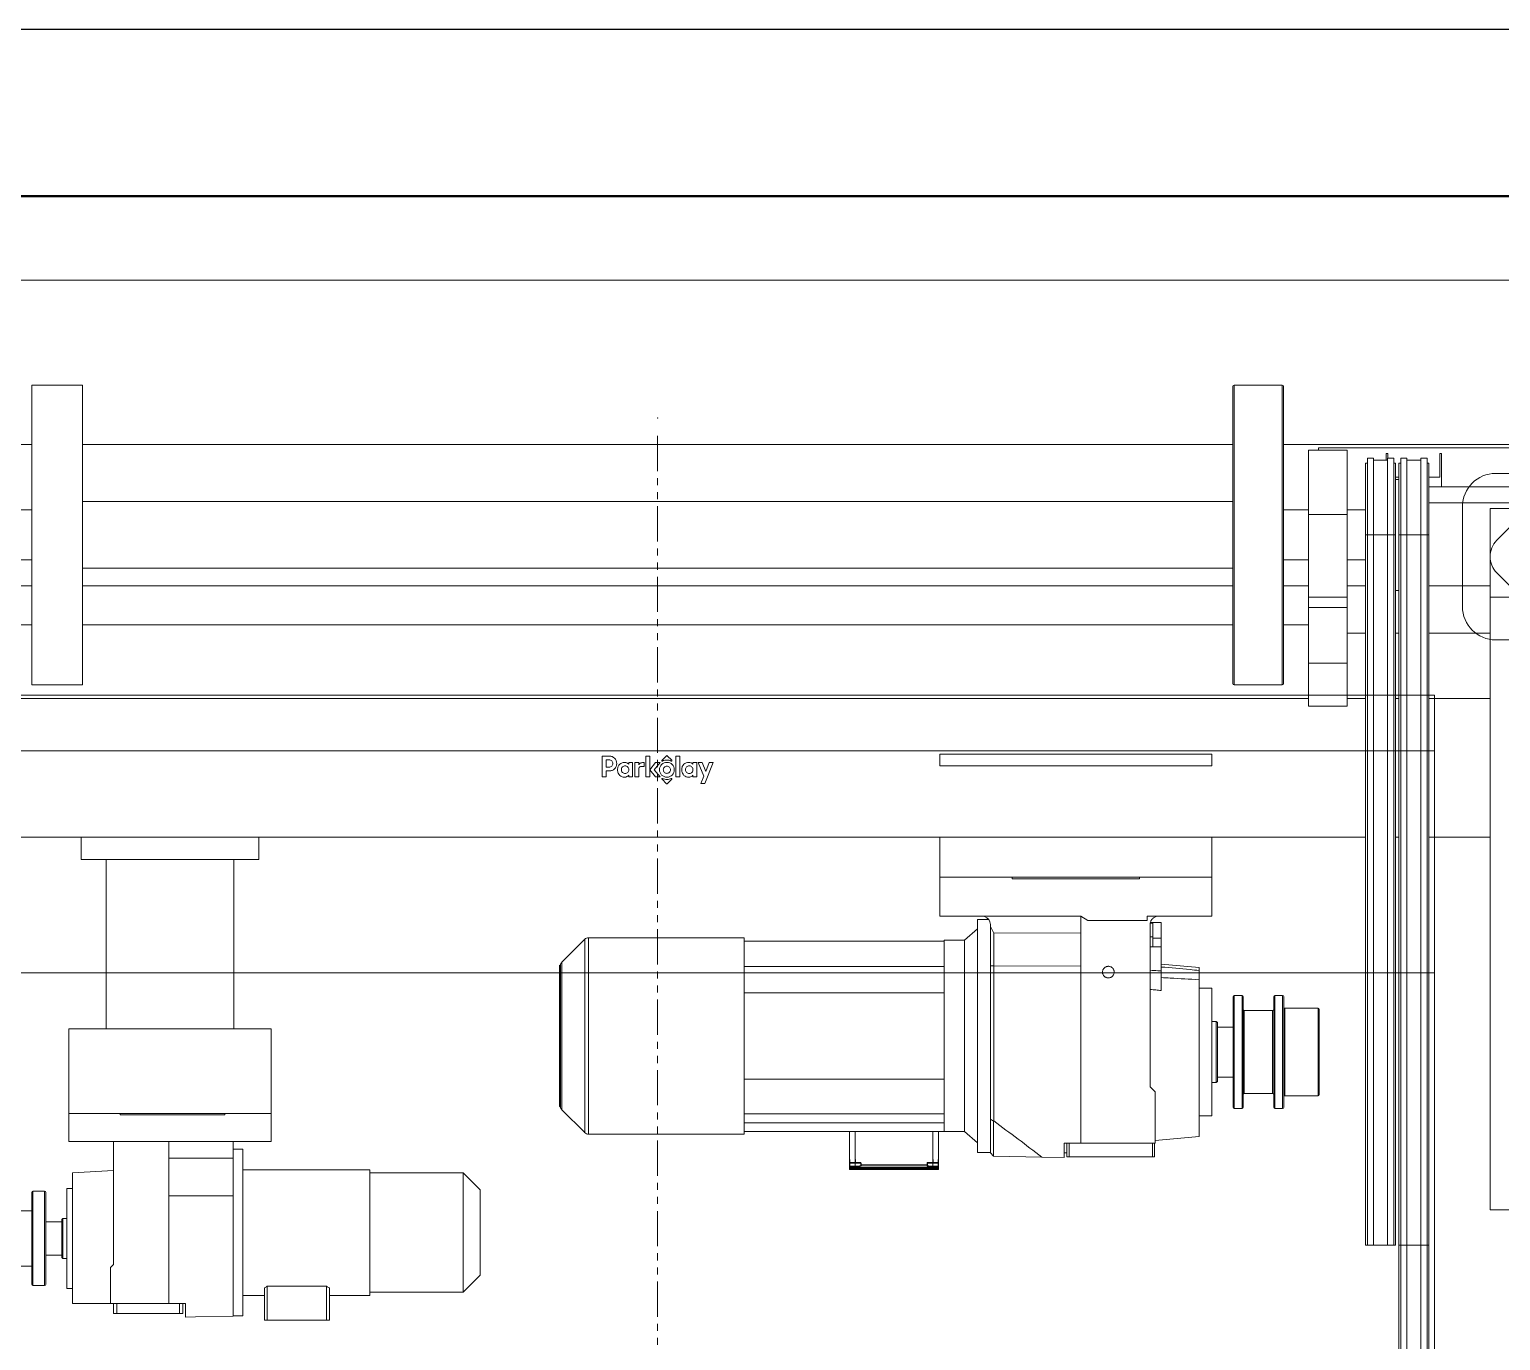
# Model space of a CAD drawing. Header units: inches. Extents: x -342 to 3622, y -887 to 1349.
# Drawn here: x 2316 to 2581, y 421.7 to 657.9 of the extents above; entities that cross this region are included whole.
import ezdxf
from ezdxf.enums import TextEntityAlignment as Align

# ---------------------------------------------------------------- set-up
doc = ezdxf.new("R2010")
doc.units = ezdxf.units.IN
doc.header["$MEASUREMENT"] = 0
doc.linetypes.add('PHANTOM', pattern=[12.7, 6.35, -1.27, 1.27, -1.27, 1.27, -1.27])
for name, color, linetype in [('PK24-EQUIPMENT', 150, 'Continuous'), ('PK24-LOGO', 7, 'Continuous'), ('PK24E', 7, 'Continuous'), ('PK24E-STRUCT-STEEL', 254, 'Continuous')]:
    doc.layers.add(name, color=color, linetype=linetype)
for name, color, linetype, true_color in [('PK24-SYS-ROOM', 8, 'Continuous', 0x808080), ('PK24E-HELPER', 253, 'PHANTOM', 0xa1a1a1), ('PK24E-SYS-LIFT', 31, 'Continuous', 0xffcc5a), ('PK24E-SYS-SHELF', 31, 'Continuous', 0xffcc5a)]:
    doc.layers.add(name, color=color, linetype=linetype, true_color=true_color)
doc.styles.add('Impact', font='impact.ttf', dxfattribs={"height": 5})

# ---------------------------------------------------------------- blocks, each defined once
blk = doc.blocks.new('ROOM-ARROWLIGHT--FRONT-COMP-PK24')
at = {"layer": 'PK24-EQUIPMENT', "lineweight": 5}
for p, q in [((49, 250), (11, 250)), ((5, 244), (5, 226)), ((55, 226), (55, 244)), ((11, 220), (49, 220))]:
    blk.add_line(p, q, dxfattribs=at)
at = {"layer": 'PK24-EQUIPMENT', "color": 3, "lineweight": 5}
for p, q in [((18.11, 244.83), (11.21, 237.94)), ((16.49, 238.54), (23.32, 245.37)), ((23.99, 244.83), (17.09, 237.94)), ((22.37, 238.54), (29.2, 245.37)), ((29.87, 244.83), (22.97, 237.94)), ((28.25, 238.54), (35.08, 245.37)), ((36.01, 244.83), (29.12, 237.94)), ((48.79, 237.94), (41.89, 244.83)), ((11.21, 232.06), (18.11, 225.17)), ((23.32, 224.63), (16.49, 231.46)), ((17.09, 232.06), (23.99, 225.17)), ((29.2, 224.63), (22.37, 231.46)), ((22.97, 232.06), (29.87, 225.17)), ((35.08, 224.63), (28.25, 231.46)), ((29.12, 232.06), (36.01, 225.17)), ((41.89, 225.17), (48.79, 232.06))]:
    blk.add_line(p, q, dxfattribs=at)
at = {"layer": 'PK24-EQUIPMENT', "lineweight": 5}
for centre, start, end in [((11, 244), 90, 180), ((49, 244), 0, 90), ((11, 226), 180, 270), ((49, 226), 270, 0)]:
    blk.add_arc(centre, 6, start, end, dxfattribs=at)
at = {"layer": 'PK24-EQUIPMENT', "color": 3, "lineweight": 5}
for points in [[(21.05, 246.05), (19.98, 246.05), (18.91, 245.64), (18.11, 244.83)], [(23.32, 245.37), (22.64, 245.82), (21.84, 246.05), (21.05, 246.05)], [(26.93, 246.05), (25.86, 246.05), (24.79, 245.64), (23.99, 244.83)], [(29.2, 245.37), (28.52, 245.82), (27.72, 246.05), (26.93, 246.05)], [(32.81, 246.05), (31.74, 246.05), (30.67, 245.64), (29.87, 244.83)], [(35.08, 245.37), (34.4, 245.82), (33.6, 246.05), (32.81, 246.05)], [(38.95, 246.05), (37.89, 246.05), (36.82, 245.64), (36.01, 244.83)], [(41.89, 244.83), (41.08, 245.64), (40.02, 246.05), (38.95, 246.05)], [(11.21, 237.94), (10.4, 237.13), (10, 236.07), (10, 235)], [(15.03, 235), (15.03, 236.33), (15.55, 237.6), (16.49, 238.54)], [(17.09, 237.94), (16.28, 237.13), (15.88, 236.07), (15.88, 235)], [(20.91, 235), (20.91, 236.33), (21.43, 237.6), (22.37, 238.54)], [(22.97, 237.94), (22.16, 237.13), (21.76, 236.07), (21.76, 235)], [(26.79, 235), (26.79, 236.33), (27.31, 237.6), (28.25, 238.54)], [(29.12, 237.94), (28.31, 237.13), (27.9, 236.07), (27.9, 235)], [(50, 235), (50, 236.07), (49.6, 237.13), (48.79, 237.94)], [(10, 235), (10, 233.93), (10.4, 232.87), (11.21, 232.06)], [(16.49, 231.46), (15.55, 232.4), (15.03, 233.67), (15.03, 235)], [(15.88, 235), (15.88, 233.93), (16.28, 232.87), (17.09, 232.06)], [(22.37, 231.46), (21.43, 232.4), (20.91, 233.67), (20.91, 235)], [(21.76, 235), (21.76, 233.93), (22.16, 232.87), (22.97, 232.06)], [(28.25, 231.46), (27.31, 232.4), (26.79, 233.67), (26.79, 235)], [(27.9, 235), (27.9, 233.93), (28.31, 232.87), (29.12, 232.06)], [(48.79, 232.06), (49.6, 232.87), (50, 233.93), (50, 235)], [(18.11, 225.17), (18.91, 224.36), (19.98, 223.95), (21.05, 223.95)], [(21.05, 223.95), (21.84, 223.95), (22.64, 224.18), (23.32, 224.63)], [(23.99, 225.17), (24.79, 224.36), (25.86, 223.95), (26.93, 223.95)], [(26.93, 223.95), (27.72, 223.95), (28.52, 224.18), (29.2, 224.63)], [(29.87, 225.17), (30.67, 224.36), (31.74, 223.95), (32.81, 223.95)], [(32.81, 223.95), (33.6, 223.95), (34.4, 224.18), (35.08, 224.63)], [(36.01, 225.17), (36.82, 224.36), (37.89, 223.95), (38.95, 223.95)], [(38.95, 223.95), (40.02, 223.95), (41.08, 224.36), (41.89, 225.17)]]:
    blk.add_open_spline(points, degree=3, dxfattribs=at)
at = {"layer": 'PK24E-HELPER'}
blk.add_point((0, 0), dxfattribs=at)
blk = doc.blocks.new('*U35')
at = {"layer": 'PK24-SYS-ROOM', "color": 2, "lineweight": 5}
for p, q in [((-140, 200), (140, 200)), ((-140, 160), (140, 160))]:
    blk.add_line(p, q, dxfattribs=at)
at = {"layer": 'PK24-SYS-ROOM', "lineweight": 5}
for points in [[(-294.09, 0), (294.09, 0), (294.09, 299.82), (-294.09, 299.82)], [(-140, 0), (140, 0), (140, 210), (-140, 210)]]:
    blk.add_lwpolyline(points, close=True, dxfattribs=at)
at = {"layer": 'PK24E-HELPER', "lineweight": 5}
for p in [(0, 300), (0, 260)]:
    blk.add_point(p, dxfattribs=at)
at = {"layer": 'PK24-SYS-ROOM', "lineweight": 5}
blk.add_blockref('ROOM-ARROWLIGHT--FRONT-COMP-PK24', (140, 0), dxfattribs=at)
at = {"layer": 'PK24-SYS-ROOM', "color": 3, "lineweight": 5, "style": 'Impact'}
blk.add_attdef('ROOMNO', text='', height=10, dxfattribs=at).set_placement((178.82, 230), align=Align.CENTER)
blk = doc.blocks.new('LOGO----DECOR-PK24')
at = {"layer": 'PK24-LOGO', "lineweight": 5}
for p, q in [((-10, 2.13), (-8.71, 2.13)), ((-10, -1.62), (-10, 2.13)), ((-9.29, 1.47), (-9.29, 0.11)), ((-8.76, 1.47), (-9.29, 1.47)), ((-9.29, 0.11), (-8.76, 0.11)), ((-8.61, 1.46), (-8.76, 1.47)), ((-8.76, 0.11), (-8.61, 0.13)), ((-8.71, 2.13), (-8.43, 2.11)), ((-8.48, 1.42), (-8.61, 1.46)), ((-8.61, 0.13), (-8.48, 0.17)), ((-8.36, 1.35), (-8.48, 1.42)), ((-8.48, 0.17), (-8.36, 0.23)), ((-8.43, 2.11), (-8.3, 2.07)), ((-8.26, 1.27), (-8.36, 1.35)), ((-8.36, 0.23), (-8.26, 0.31)), ((-8.3, 2.07), (-8.17, 2.03)), ((-8.19, 1.17), (-8.26, 1.27)), ((-8.26, 0.31), (-8.19, 0.41)), ((-8.13, 1.05), (-8.19, 1.17)), ((-8.19, 0.41), (-8.13, 0.53)), ((-8.17, 2.03), (-7.94, 1.9)), ((-8.09, 0.93), (-8.13, 1.05)), ((-8.13, 0.53), (-8.09, 0.66)), ((-8.08, 0.79), (-8.09, 0.93)), ((-8.09, 0.66), (-8.08, 0.79)), ((-7.94, 1.9), (-7.74, 1.74)), ((-7.74, 1.74), (-7.58, 1.55)), ((-7.58, 0.04), (-7.74, -0.16)), ((-7.58, 1.55), (-7.46, 1.32)), ((-7.46, 0.27), (-7.58, 0.04)), ((-7.46, 1.32), (-7.38, 1.06)), ((-7.38, 0.52), (-7.46, 0.27)), ((-7.38, 1.06), (-7.36, 0.79)), ((-7.36, 0.79), (-7.38, 0.52)), ((-7.19, -0.02), (-7.16, 0.13)), ((-7.16, 0.13), (-7.11, 0.26)), ((-7.11, 0.26), (-6.98, 0.49)), ((-6.98, 0.49), (-6.82, 0.68)), ((-6.82, 0.68), (-6.62, 0.82)), ((-6.62, 0.82), (-6.41, 0.92)), ((-6.42, 0.06), (-6.48, -0.05)), ((-6.33, 0.17), (-6.42, 0.06)), ((-6.41, 0.92), (-6.19, 0.98)), ((-6.23, 0.25), (-6.33, 0.17)), ((-6.11, 0.31), (-6.23, 0.25)), ((-6.19, 0.98), (-5.97, 1)), ((-5.98, 0.35), (-6.11, 0.31)), ((-5.84, 0.36), (-5.98, 0.35)), ((-5.97, 1), (-5.74, 0.98)), ((-5.71, 0.35), (-5.84, 0.36)), ((-5.74, 0.98), (-5.53, 0.92)), ((-5.58, 0.31), (-5.71, 0.35)), ((-5.47, 0.24), (-5.58, 0.31)), ((-5.53, 0.92), (-5.35, 0.82)), ((-5.37, 0.16), (-5.47, 0.24)), ((-5.29, 0.06), (-5.37, 0.16)), ((-5.35, 0.82), (-5.21, 0.7)), ((-5.23, -0.06), (-5.29, 0.06)), ((-5.21, 0.7), (-5.21, 0.95)), ((-5.21, 0.95), (-4.5, 0.95)), ((-4.5, 0.95), (-4.5, -1.62)), ((-3.41, 0.95), (-4.11, 0.95)), ((-4.11, 0.95), (-4.11, -1.62)), ((-3.41, 0.53), (-3.41, 0.95)), ((-3.36, 0.62), (-3.41, 0.53)), ((-3.37, -0.03), (-3.32, 0.06)), ((-3.29, 0.71), (-3.36, 0.62)), ((-3.32, 0.06), (-3.26, 0.13)), ((-3.22, 0.78), (-3.29, 0.71)), ((-3.26, 0.13), (-3.19, 0.19)), ((-3.14, 0.84), (-3.22, 0.78)), ((-3.19, 0.19), (-3.11, 0.23)), ((-3.05, 0.89), (-3.14, 0.84)), ((-3.11, 0.23), (-3.02, 0.26)), ((-2.94, 0.92), (-3.05, 0.89)), ((-3.02, 0.26), (-2.92, 0.27)), ((-2.83, 0.94), (-2.94, 0.92)), ((-2.92, 0.27), (-2.42, 0.27)), ((-2.7, 0.95), (-2.83, 0.94)), ((-2.42, 0.95), (-2.7, 0.95)), ((-2.42, 0.27), (-2.42, 0.95)), ((-1.42, 2.13), (-2.13, 2.13)), ((-2.13, 2.13), (-2.13, -1.62)), ((-1.42, -1.62), (-1.42, 2.13)), ((-0.37, 0.95), (-1.42, -0.33)), ((-0.61, -0.33), (0.44, 0.95)), ((0.44, 0.95), (-0.37, 0.95)), ((0.44, 0.19), (0.36, -0.06)), ((0.56, 0.41), (0.44, 0.19)), ((0.72, 0.61), (0.56, 0.41)), ((0.92, 0.77), (0.72, 0.61)), ((0.77, 1.32), (0.79, 1.37)), ((0.78, 1.26), (0.77, 1.32)), ((0.81, 1.24), (0.78, 1.26)), ((0.79, 1.37), (1.61, 2.19)), ((0.85, 1.23), (0.81, 1.24)), ((0.89, 1.24), (0.85, 1.23)), ((1.07, 1.32), (0.89, 1.24)), ((1.15, 0.9), (0.92, 0.77)), ((1.27, 1.37), (1.07, 1.32)), ((1.07, -0.08), (1.13, 0.03)), ((1.13, 0.03), (1.21, 0.12)), ((1.4, 0.98), (1.15, 0.9)), ((1.21, 0.12), (1.3, 0.2)), ((1.46, 1.41), (1.27, 1.37)), ((1.3, 0.2), (1.41, 0.26)), ((1.67, 1), (1.4, 0.98)), ((1.41, 0.26), (1.54, 0.3)), ((1.67, 1.42), (1.46, 1.41)), ((1.54, 0.3), (1.67, 0.31)), ((1.61, 2.19), (1.67, 2.21)), ((1.67, 2.21), (1.73, 2.19)), ((1.87, 1.41), (1.67, 1.42)), ((1.94, 0.98), (1.67, 1)), ((1.67, 0.31), (1.8, 0.3)), ((1.73, 2.19), (2.54, 1.37)), ((1.8, 0.3), (1.92, 0.26)), ((2.07, 1.37), (1.87, 1.41)), ((1.92, 0.26), (2.03, 0.2)), ((2.19, 0.9), (1.94, 0.98)), ((2.03, 0.2), (2.13, 0.12)), ((2.26, 1.32), (2.07, 1.37)), ((2.13, 0.12), (2.2, 0.03)), ((2.41, 0.77), (2.19, 0.9)), ((2.2, 0.03), (2.26, -0.08)), ((2.45, 1.24), (2.26, 1.32)), ((2.61, 0.61), (2.41, 0.77)), ((2.48, 1.23), (2.45, 1.24)), ((2.52, 1.24), (2.48, 1.23)), ((2.55, 1.26), (2.52, 1.24)), ((2.54, 1.37), (2.57, 1.32)), ((2.57, 1.32), (2.55, 1.26)), ((2.78, 0.41), (2.61, 0.61)), ((2.9, 0.19), (2.78, 0.41)), ((2.98, -0.06), (2.9, 0.19)), ((3.31, 2.13), (4.01, 2.13)), ((3.31, -1.62), (3.31, 2.13)), ((4.01, 2.13), (4.01, -1.62)), ((4.37, -0.02), (4.4, 0.13)), ((4.4, 0.13), (4.45, 0.26)), ((4.45, 0.26), (4.58, 0.49)), ((4.58, 0.49), (4.74, 0.68)), ((4.74, 0.68), (4.93, 0.82)), ((4.93, 0.82), (5.15, 0.92)), ((5.14, 0.06), (5.08, -0.05)), ((5.23, 0.17), (5.14, 0.06)), ((5.15, 0.92), (5.37, 0.98)), ((5.33, 0.25), (5.23, 0.17)), ((5.45, 0.31), (5.33, 0.25)), ((5.37, 0.98), (5.59, 1)), ((5.58, 0.35), (5.45, 0.31)), ((5.72, 0.36), (5.58, 0.35)), ((5.59, 1), (5.82, 0.98)), ((5.85, 0.35), (5.72, 0.36)), ((5.82, 0.98), (6.03, 0.92)), ((5.98, 0.31), (5.85, 0.35)), ((6.09, 0.24), (5.98, 0.31)), ((6.03, 0.92), (6.21, 0.82)), ((6.19, 0.16), (6.09, 0.24)), ((6.27, 0.06), (6.19, 0.16)), ((6.21, 0.82), (6.35, 0.7)), ((6.32, -0.06), (6.27, 0.06)), ((6.35, 0.7), (6.35, 0.95)), ((6.35, 0.95), (7.06, 0.95)), ((7.06, 0.95), (7.06, -1.62)), ((8.33, -1.51), (7.31, 0.95)), ((7.31, 0.95), (8.05, 0.95)), ((8.05, 0.95), (8.68, -0.63)), ((10, 0.95), (8.51, -2.81)), ((8.68, -0.63), (9.27, 0.95)), ((9.27, 0.95), (10, 0.95)), ((-9.29, -1.62), (-10, -1.62)), ((-8.71, -0.55), (-9.29, -0.55)), ((-9.29, -0.55), (-9.29, -1.62)), ((-8.43, -0.52), (-8.71, -0.55)), ((-8.3, -0.49), (-8.43, -0.52)), ((-8.17, -0.44), (-8.3, -0.49)), ((-7.94, -0.32), (-8.17, -0.44)), ((-7.74, -0.16), (-7.94, -0.32)), ((-7.22, -0.33), (-7.21, -0.17)), ((-7.21, -0.5), (-7.22, -0.33)), ((-7.21, -0.17), (-7.19, -0.02)), ((-7.19, -0.65), (-7.21, -0.5)), ((-7.16, -0.79), (-7.19, -0.65)), ((-7.1, -0.92), (-7.16, -0.79)), ((-6.97, -1.15), (-7.1, -0.92)), ((-6.81, -1.34), (-6.97, -1.15)), ((-6.62, -1.48), (-6.81, -1.34)), ((-6.41, -1.59), (-6.62, -1.48)), ((-6.52, -0.18), (-6.53, -0.33)), ((-6.53, -0.33), (-6.52, -0.47)), ((-6.48, -0.05), (-6.52, -0.18)), ((-6.52, -0.47), (-6.48, -0.6)), ((-6.48, -0.6), (-6.42, -0.72)), ((-6.42, -0.72), (-6.33, -0.82)), ((-6.19, -1.65), (-6.41, -1.59)), ((-6.33, -0.82), (-6.23, -0.9)), ((-6.23, -0.9), (-6.11, -0.97)), ((-5.98, -1.67), (-6.19, -1.65)), ((-6.11, -0.97), (-5.98, -1.01)), ((-5.98, -1.01), (-5.84, -1.02)), ((-5.74, -1.65), (-5.98, -1.67)), ((-5.84, -1.02), (-5.71, -1.01)), ((-5.53, -1.57), (-5.74, -1.65)), ((-5.71, -1.01), (-5.58, -0.97)), ((-5.58, -0.97), (-5.47, -0.9)), ((-5.35, -1.47), (-5.53, -1.57)), ((-5.47, -0.9), (-5.37, -0.82)), ((-5.37, -0.82), (-5.29, -0.72)), ((-5.21, -1.33), (-5.35, -1.47)), ((-5.29, -0.72), (-5.23, -0.6)), ((-5.2, -0.19), (-5.23, -0.06)), ((-5.23, -0.6), (-5.2, -0.47)), ((-5.21, -1.62), (-5.21, -1.33)), ((-5.21, -1.33), (-5.21, -1.33)), ((-4.5, -1.62), (-5.21, -1.62)), ((-5.19, -0.33), (-5.2, -0.19)), ((-5.2, -0.47), (-5.19, -0.33)), ((-4.11, -1.62), (-3.41, -1.62)), ((-3.41, -0.21), (-3.4, -0.12)), ((-3.41, -1.62), (-3.41, -0.21)), ((-3.4, -0.12), (-3.37, -0.03)), ((-2.13, -1.62), (-1.42, -1.62)), ((-1.42, -0.33), (-0.37, -1.62)), ((0.44, -1.62), (-0.61, -0.33)), ((-0.37, -1.62), (0.44, -1.62)), ((0.36, -0.06), (0.33, -0.33)), ((0.33, -0.33), (0.36, -0.6)), ((0.36, -0.6), (0.44, -0.85)), ((0.44, -0.85), (0.56, -1.08)), ((0.56, -1.08), (0.72, -1.28)), ((0.72, -1.28), (0.92, -1.44)), ((0.77, -1.98), (0.78, -1.93)), ((0.79, -2.04), (0.77, -1.98)), ((0.78, -1.93), (0.81, -1.9)), ((1.61, -2.85), (0.79, -2.04)), ((0.81, -1.9), (0.85, -1.89)), ((0.85, -1.89), (0.89, -1.9)), ((0.89, -1.9), (1.07, -1.98)), ((0.92, -1.44), (1.15, -1.56)), ((1.02, -0.33), (1.03, -0.2)), ((1.03, -0.46), (1.02, -0.33)), ((1.03, -0.2), (1.07, -0.08)), ((1.07, -0.59), (1.03, -0.46)), ((1.13, -0.7), (1.07, -0.59)), ((1.07, -1.98), (1.27, -2.04)), ((1.21, -0.79), (1.13, -0.7)), ((1.15, -1.56), (1.4, -1.64)), ((1.3, -0.87), (1.21, -0.79)), ((1.27, -2.04), (1.46, -2.07)), ((1.41, -0.93), (1.3, -0.87)), ((1.4, -1.64), (1.67, -1.67)), ((1.54, -0.97), (1.41, -0.93)), ((1.46, -2.07), (1.67, -2.09)), ((1.67, -0.98), (1.54, -0.97)), ((1.8, -0.97), (1.67, -0.98)), ((1.67, -1.67), (1.94, -1.64)), ((1.67, -2.09), (1.87, -2.07)), ((2.54, -2.04), (1.73, -2.85)), ((1.92, -0.93), (1.8, -0.97)), ((1.87, -2.07), (2.07, -2.04)), ((2.03, -0.87), (1.92, -0.93)), ((1.94, -1.64), (2.19, -1.56)), ((2.13, -0.79), (2.03, -0.87)), ((2.07, -2.04), (2.26, -1.98)), ((2.2, -0.7), (2.13, -0.79)), ((2.19, -1.56), (2.41, -1.44)), ((2.26, -0.59), (2.2, -0.7)), ((2.26, -0.08), (2.3, -0.2)), ((2.3, -0.46), (2.26, -0.59)), ((2.26, -1.98), (2.45, -1.9)), ((2.3, -0.2), (2.31, -0.33)), ((2.31, -0.33), (2.3, -0.46)), ((2.41, -1.44), (2.61, -1.28)), ((2.45, -1.9), (2.48, -1.89)), ((2.48, -1.89), (2.52, -1.9)), ((2.52, -1.9), (2.55, -1.93)), ((2.57, -1.98), (2.54, -2.04)), ((2.55, -1.93), (2.57, -1.98)), ((2.61, -1.28), (2.78, -1.08)), ((2.78, -1.08), (2.9, -0.85)), ((2.9, -0.85), (2.98, -0.6)), ((3, -0.33), (2.98, -0.06)), ((2.98, -0.6), (3, -0.33)), ((4.01, -1.62), (3.31, -1.62)), ((4.34, -0.17), (4.37, -0.02)), ((4.34, -0.33), (4.34, -0.17)), ((4.34, -0.5), (4.34, -0.33)), ((4.37, -0.65), (4.34, -0.5)), ((4.4, -0.79), (4.37, -0.65)), ((4.46, -0.92), (4.4, -0.79)), ((4.59, -1.15), (4.46, -0.92)), ((4.75, -1.34), (4.59, -1.15)), ((4.94, -1.48), (4.75, -1.34)), ((5.15, -1.59), (4.94, -1.48)), ((5.04, -0.18), (5.03, -0.33)), ((5.03, -0.33), (5.04, -0.47)), ((5.08, -0.05), (5.04, -0.18)), ((5.04, -0.47), (5.08, -0.6)), ((5.08, -0.6), (5.14, -0.72)), ((5.14, -0.72), (5.23, -0.82)), ((5.37, -1.65), (5.15, -1.59)), ((5.23, -0.82), (5.33, -0.9)), ((5.33, -0.9), (5.45, -0.97)), ((5.58, -1.67), (5.37, -1.65)), ((5.45, -0.97), (5.58, -1.01)), ((5.58, -1.01), (5.72, -1.02)), ((5.81, -1.65), (5.58, -1.67)), ((5.72, -1.02), (5.85, -1.01)), ((6.03, -1.57), (5.81, -1.65)), ((5.85, -1.01), (5.98, -0.97)), ((5.98, -0.97), (6.09, -0.9)), ((6.21, -1.47), (6.03, -1.57)), ((6.09, -0.9), (6.19, -0.82)), ((6.19, -0.82), (6.27, -0.72)), ((6.35, -1.33), (6.21, -1.47)), ((6.27, -0.72), (6.32, -0.6)), ((6.36, -0.19), (6.32, -0.06)), ((6.32, -0.6), (6.36, -0.47)), ((6.35, -1.62), (6.35, -1.33)), ((6.35, -1.33), (6.35, -1.33)), ((7.06, -1.62), (6.35, -1.62)), ((6.37, -0.33), (6.36, -0.19)), ((6.36, -0.47), (6.37, -0.33)), ((7.8, -2.81), (8.33, -1.51)), ((1.67, -2.88), (1.61, -2.85)), ((1.73, -2.85), (1.67, -2.88)), ((8.51, -2.81), (7.8, -2.81))]:
    blk.add_line(p, q, dxfattribs=at)
blk = doc.blocks.new('ELIFT-DU--BACK-COMP-PKE24')
at = {"layer": 'PK24E-SYS-LIFT', "linetype": 'Continuous', "lineweight": 5}
for p, q in [((-103.65, 182.15), (-112.75, 182.15)), ((-112.75, 182.15), (-112.75, 128.15)), ((-103.65, 182.15), (-103.65, 128.15)), ((103.65, 128.35), (103.65, 181.95)), ((112.55, 182.15), (103.85, 182.15)), ((103.85, 182.15), (103.85, 128.15)), ((112.55, 128.15), (112.55, 182.15)), ((112.75, 181.95), (112.75, 128.35)), ((-112.75, 171.45), (-153.5, 171.45)), ((103.65, 171.45), (-103.65, 171.45)), ((153.5, 171.45), (112.75, 171.45)), ((124.25, 170.4), (117.25, 170.4)), ((117.25, 158.79), (117.25, 170.4)), ((153.5, 170.85), (119.1, 170.85)), ((119.1, 170.85), (119.1, 170.4)), ((124.25, 158.79), (124.25, 170.4)), ((131.25, 169.8), (131.25, 168.6)), ((131.55, 169.8), (131.25, 169.8)), ((131.55, 168.98), (131.55, 169.8)), ((140.95, 165.55), (140.95, 169.8)), ((141.25, 169.8), (140.95, 169.8)), ((141.25, 169.8), (141.25, 163.8)), ((127.88, 168.06), (127.55, 168.06)), ((127.55, 168.06), (127.55, 155.15)), ((128.98, 168.98), (127.88, 168.98)), ((127.88, 168.98), (127.88, 155.15)), ((128.98, 168.98), (128.98, 155.15)), ((131.52, 168.6), (128.98, 168.6)), ((132.62, 168.98), (131.52, 168.98)), ((131.52, 168.98), (131.52, 155.15)), ((132.62, 168.98), (132.62, 155.15)), ((132.95, 168.06), (132.62, 168.06)), ((132.95, 168.06), (132.95, 155.15)), ((133.88, 168.06), (133.55, 168.06)), ((133.55, 168.06), (133.55, 155.15)), ((134.98, 168.98), (133.88, 168.98)), ((133.88, 168.98), (133.88, 155.15)), ((134.98, 168.98), (134.98, 155.15)), ((137.52, 168.6), (134.98, 168.6)), ((137.52, 168.98), (137.52, 155.15)), ((138.62, 168.98), (137.52, 168.98)), ((138.62, 168.98), (138.62, 155.15)), ((138.95, 168.06), (138.62, 168.06)), ((138.95, 168.06), (138.95, 155.15)), ((133.55, 165.55), (132.95, 165.55)), ((133.55, 165.15), (132.95, 165.15)), ((140.95, 165.55), (138.95, 165.55)), ((141.25, 163.8), (138.95, 163.8)), ((141.25, 163.8), (160, 163.8)), ((-112.75, 159.65), (-117.25, 159.65)), ((103.65, 161.15), (-103.65, 161.15)), ((117.25, 159.65), (112.75, 159.65)), ((127.55, 159.65), (124.25, 159.65)), ((138.95, 160.9), (153.5, 160.9)), ((182.5, 159.9), (150, 159.9)), ((150, 159.9), (150, 143.9)), ((117.25, 158.79), (124.25, 158.79)), ((117.25, 143.9), (117.25, 158.79)), ((124.25, 143.9), (124.25, 158.79)), ((127.55, 155.15), (127.88, 155.15)), ((127.55, 155.15), (127.55, 27.17)), ((127.88, 155.15), (127.88, 27.17)), ((127.88, 155.15), (128.98, 155.15)), ((128.98, 155.15), (128.98, 27.17)), ((128.98, 155.15), (131.52, 155.15)), ((131.52, 155.15), (131.52, 27.17)), ((131.52, 155.15), (132.62, 155.15)), ((132.62, 155.15), (132.62, 27.17)), ((132.62, 155.15), (132.95, 155.15)), ((132.95, 155.15), (132.95, 27.17)), ((133.55, 155.15), (133.55, 27.17)), ((133.55, 155.15), (133.88, 155.15)), ((133.88, 155.15), (134.98, 155.15)), ((133.88, 155.15), (133.88, 27.17)), ((134.98, 155.15), (134.98, 27.17)), ((134.98, 155.15), (137.52, 155.15)), ((137.52, 155.15), (138.62, 155.15)), ((137.52, 155.15), (137.52, 27.17)), ((138.62, 155.15), (138.62, 27.17)), ((138.62, 155.15), (138.95, 155.15)), ((138.95, 155.15), (138.95, 27.17)), ((-117.25, 150.65), (-112.75, 150.65)), ((-103.65, 149.15), (103.65, 149.15)), ((112.75, 150.65), (117.25, 150.65)), ((124.25, 150.65), (127.55, 150.65)), ((-112.75, 145.95), (-117.25, 145.95)), ((103.65, 145.95), (-103.65, 145.95)), ((117.25, 145.95), (112.75, 145.95)), ((127.55, 145.95), (124.25, 145.95)), ((150, 145.95), (138.95, 145.95)), ((117.25, 143.9), (124.25, 143.9)), ((117.25, 143.9), (117.25, 142.05)), ((124.25, 143.9), (124.25, 142.05)), ((132.95, 145.15), (133.55, 145.15)), ((150, 143.9), (182.5, 143.9)), ((150, 33.5), (150, 143.9)), ((117.25, 142.05), (124.25, 142.05)), ((117.25, 142.05), (117.25, 132.05)), ((124.25, 142.05), (124.25, 132.05)), ((-112.75, 138.95), (-117.25, 138.95)), ((103.65, 138.95), (-103.65, 138.95)), ((117.25, 138.95), (112.75, 138.95)), ((124.25, 137.45), (127.55, 137.45)), ((132.95, 137.45), (133.55, 137.45)), ((138.95, 137.45), (150, 137.45)), ((117.25, 132.05), (117.25, 124.3)), ((117.25, 132.05), (124.25, 132.05)), ((124.25, 132.05), (124.25, 124.3)), ((-112.75, 128.15), (-103.65, 128.15)), ((103.85, 128.15), (112.55, 128.15)), ((-117.25, 125.65), (117.25, 125.65)), ((124.25, 125.65), (127.55, 125.65)), ((132.95, 125.65), (133.55, 125.65)), ((138.95, 125.65), (150, 125.65)), ((117.25, 124.3), (124.25, 124.3)), ((50.85, 115.6), (50.85, 113.5)), ((50.85, 115.6), (99.85, 115.6)), ((99.85, 115.6), (99.85, 113.5)), ((50.85, 113.5), (99.85, 113.5)), ((-127.55, 100.65), (-103.85, 100.65)), ((-103.85, 96.65), (-103.85, 100.65)), ((-71.85, 100.65), (-103.85, 100.65)), ((-71.85, 96.65), (-71.85, 100.65)), ((-71.85, 100.65), (50.85, 100.65)), ((99.85, 100.65), (50.85, 100.65)), ((50.85, 93.45), (50.85, 100.65)), ((99.85, 93.45), (99.85, 100.65)), ((99.85, 100.65), (127.55, 100.65)), ((132.95, 100.65), (133.55, 100.65)), ((138.95, 100.65), (150, 100.65)), ((-71.85, 96.65), (-103.85, 96.65)), ((-99.35, 66.15), (-99.35, 96.65)), ((-76.35, 66.15), (-76.35, 96.65)), ((50.85, 93.45), (50.85, 86.45)), ((50.85, 93.45), (63.85, 93.45)), ((99.85, 93.45), (50.85, 93.45)), ((63.85, 93.45), (63.85, 93.15)), ((63.85, 93.15), (86.85, 93.15)), ((86.85, 93.15), (86.85, 93.45)), ((86.85, 93.45), (99.85, 93.45)), ((99.85, 93.45), (99.85, 86.45)), ((50.85, 86.45), (75.35, 86.45)), ((59.65, 85.85), (57.65, 85.85)), ((57.65, 85.85), (57.65, 43.85)), ((58.91, 86.38), (75.35, 86.45)), ((59.95, 84.6), (59.95, 84.95)), ((76.25, 86.45), (75.35, 86.41)), ((75.35, 86.41), (75.35, 86.45)), ((76.25, 83.45), (76.25, 86.45)), ((77.49, 85.65), (76.25, 86.45)), ((77.49, 85.65), (88.2, 85.65)), ((88.2, 86.45), (99.85, 86.45)), ((88.2, 85.65), (88.2, 86.45)), ((89.25, 85.15), (88.75, 85.15)), ((88.75, 84.95), (88.75, 55.65)), ((90.75, 85.27), (88.79, 85.27)), ((89.25, 85.15), (89.25, 82.71)), ((90.75, 85.27), (90.75, 82.48)), ((-13.14, 82.26), (-17.24, 78.16)), ((-13.14, 47.44), (-13.14, 82.26)), ((15.6, 82.55), (-12.44, 82.55)), ((-12.44, 47.15), (-12.44, 82.55)), ((15.6, 82.55), (15.6, 81.9)), ((57.65, 84.14), (55.3, 82.1)), ((59.95, 84.6), (60.55, 83.39)), ((59.95, 77.47), (59.95, 84.6)), ((60.55, 83.39), (76.25, 83.45)), ((60.55, 83.39), (60.55, 77.46)), ((76.25, 77.45), (76.25, 83.45)), ((89.25, 82.71), (88.75, 82.71)), ((89.25, 82.71), (89.25, 80.92)), ((89.25, 82.48), (90.75, 82.48)), ((90.75, 82.48), (90.75, 80.92)), ((15.6, 79.05), (15.6, 81.9)), ((51.6, 81.9), (15.6, 81.9)), ((55.3, 82.1), (51.6, 82.1)), ((51.6, 82.1), (51.6, 81.9)), ((51.6, 78.49), (51.6, 81.9)), ((55.3, 82.1), (55.3, 47.6)), ((90.75, 80.92), (88.75, 80.92)), ((90.75, 80.92), (90.75, 76.57)), ((-17.7, 77.35), (-17.7, 52.35)), ((-17.51, 52.04), (-17.51, 77.66)), ((-17.24, 51.54), (-17.24, 78.16)), ((15.6, 79.05), (15.6, 77.37)), ((15.6, 73.12), (15.6, 77.37)), ((51.6, 77.37), (15.6, 77.37)), ((51.6, 78.49), (51.6, 77.37)), ((51.6, 72.63), (51.6, 77.37)), ((59.95, 49.83), (59.95, 77.47)), ((59.95, 77.47), (60.55, 77.46)), ((60.55, 77.46), (76.25, 77.45)), ((60.55, 77.46), (60.55, 49.53)), ((76.25, 45.55), (76.25, 77.45)), ((97.55, 77.18), (90.75, 77.78)), ((97.55, 77.18), (97.55, 76.64)), ((97.55, 74.98), (97.55, 76.64)), ((97.55, 74.98), (97.55, 46.72)), ((15.6, 73.12), (15.6, 72.63)), ((15.6, 69.6), (15.6, 72.63)), ((51.6, 72.63), (15.6, 72.63)), ((51.6, 72.63), (51.6, 67.47)), ((99.85, 73.45), (97.55, 73.45)), ((99.85, 73.45), (99.85, 61.95)), ((103.7, 52.58), (103.7, 71.95)), ((105.3, 72.15), (103.9, 72.15)), ((103.9, 72.15), (103.9, 52.39)), ((105.3, 52.39), (105.3, 72.15)), ((105.5, 52.58), (105.5, 71.95)), ((111, 52.58), (111, 71.95)), ((112.6, 72.15), (111.2, 72.15)), ((111.2, 72.15), (111.2, 52.39)), ((112.6, 52.39), (112.6, 72.15)), ((112.8, 52.58), (112.8, 71.95)), ((15.6, 69.6), (15.6, 60.1)), ((110.8, 69.45), (105.7, 69.45)), ((105.7, 69.45), (105.7, 54.92)), ((110.8, 54.92), (110.8, 69.45)), ((119, 69.85), (113, 69.85)), ((113, 69.85), (113, 54.54)), ((119, 54.54), (119, 69.85)), ((119.2, 69.65), (119.2, 54.73)), ((51.6, 67.47), (51.6, 62.23)), ((100.65, 67.45), (99.85, 67.45)), ((100.85, 67.25), (100.65, 67.45)), ((100.65, 56.45), (100.65, 67.45)), ((100.85, 67.25), (100.85, 56.65)), ((103.7, 66.45), (100.85, 66.45)), ((-106.1, 50.85), (-106.1, 66.15)), ((-69.6, 66.15), (-106.1, 66.15)), ((-69.6, 50.85), (-69.6, 66.15)), ((51.6, 62.23), (51.6, 57.07)), ((99.85, 61.95), (99.85, 50.45)), ((15.6, 57.07), (15.6, 60.1)), ((15.6, 57.07), (15.6, 56.58)), ((51.6, 57.07), (15.6, 57.07)), ((15.6, 50.8), (15.6, 56.58)), ((51.6, 50.8), (51.6, 57.07)), ((99.85, 56.45), (100.65, 56.45)), ((100.65, 56.45), (100.85, 56.65)), ((100.85, 57.45), (103.7, 57.45)), ((89.65, 54.75), (88.75, 55.65)), ((89.65, 54.75), (89.65, 45.55)), ((105.7, 54.92), (105.7, 54.45)), ((105.7, 54.45), (110.8, 54.45)), ((110.8, 54.45), (110.8, 54.92)), ((113, 54.54), (113, 54.05)), ((113, 54.05), (119, 54.05)), ((119, 54.05), (119, 54.54)), ((119.2, 54.73), (119.2, 54.25)), ((-106.1, 50.85), (-106.1, 45.85)), ((-96.85, 50.85), (-106.1, 50.85)), ((-69.6, 50.85), (-106.1, 50.85)), ((-96.85, 50.65), (-96.85, 50.85)), ((-96.85, 50.65), (-77.95, 50.65)), ((-77.95, 50.85), (-77.95, 50.65)), ((-69.6, 50.85), (-77.95, 50.85)), ((-69.6, 45.85), (-69.6, 50.85)), ((-17.24, 51.54), (-13.14, 47.44)), ((51.6, 50.8), (15.6, 50.8)), ((15.6, 49.2), (15.6, 50.8)), ((51.6, 49.2), (51.6, 50.8)), ((97.55, 50.45), (99.85, 50.45)), ((103.7, 51.95), (103.7, 52.58)), ((103.9, 52.39), (103.9, 51.75)), ((103.9, 51.75), (105.3, 51.75)), ((105.3, 51.75), (105.3, 52.39)), ((105.5, 52.58), (105.5, 51.95)), ((111, 51.95), (111, 52.58)), ((111.2, 52.39), (111.2, 51.75)), ((111.2, 51.75), (112.6, 51.75)), ((112.6, 51.75), (112.6, 52.39)), ((112.8, 52.58), (112.8, 51.95)), ((15.6, 49.2), (15.6, 49.19)), ((51.6, 49.2), (15.6, 49.2)), ((15.6, 49.19), (15.6, 47.6)), ((51.6, 47.6), (51.6, 49.2)), ((59.95, 49.83), (60.54, 49.52)), ((59.95, 43.8), (59.95, 49.83)), ((60.55, 49.53), (60.54, 49.52)), ((60.54, 49.52), (60.54, 43.19)), ((-106.1, 45.85), (-88.05, 45.85)), ((-98.05, 23.65), (-98.05, 45.85)), ((-88.05, 45.85), (-88.05, 42.85)), ((-88.05, 45.85), (-69.6, 45.85)), ((-76.45, 45.85), (-76.45, 42.81)), ((-12.44, 47.15), (15.6, 47.15)), ((15.6, 47.6), (15.6, 47.15)), ((15.6, 47.6), (51.6, 47.6)), ((34.6, 47.6), (34.6, 42.6)), ((35.6, 47.6), (35.6, 42.6)), ((49.6, 47.6), (49.6, 42.6)), ((50.6, 47.6), (50.6, 42.6)), ((51.6, 47.6), (55.3, 47.6)), ((55.3, 47.6), (57.65, 45.56)), ((73.25, 45.55), (76.25, 45.55)), ((73.25, 42.95), (73.25, 45.55)), ((73.75, 43.05), (73.75, 45.55)), ((74.16, 45.55), (74.16, 43.05)), ((76.25, 45.55), (89.65, 45.55)), ((89.16, 43.05), (89.16, 45.55)), ((89.55, 45.55), (89.55, 43.05)), ((89.65, 46.03), (97.55, 46.72)), ((-88.05, 42.85), (-88.05, 36.05)), ((-88.05, 42.85), (-76.45, 42.81)), ((-74.75, 44.42), (-76.45, 44.42)), ((-76.45, 36.06), (-76.45, 42.81)), ((-74.75, 29.42), (-74.75, 44.42)), ((34.6, 42.6), (34.63, 42.6)), ((34.6, 42.05), (34.6, 42.6)), ((34.63, 42.6), (34.63, 42.05)), ((35.57, 42.05), (35.57, 42.6)), ((35.57, 42.6), (35.6, 42.6)), ((35.6, 42.6), (35.64, 42.6)), ((35.64, 42.6), (35.64, 42.05)), ((49.56, 42.05), (49.56, 42.6)), ((49.56, 42.6), (49.6, 42.6)), ((49.6, 42.6), (49.63, 42.6)), ((49.63, 42.6), (49.63, 42.05)), ((50.57, 42.6), (50.6, 42.6)), ((50.57, 42.05), (50.57, 42.6)), ((50.6, 42.6), (50.6, 42.05)), ((57.65, 43.85), (59.95, 43.85)), ((60.54, 43.19), (59.95, 43.8)), ((60.54, 43.19), (60.55, 43.17)), ((60.55, 43.17), (69.2, 43.02)), ((69.2, 43.02), (73.25, 42.95)), ((73.75, 43.8), (73.25, 43.8)), ((74.16, 43.05), (73.75, 43.05)), ((89.16, 43.05), (74.16, 43.05)), ((89.55, 43.05), (89.16, 43.05)), ((-98.05, 40.6), (-105.45, 40.21)), ((-105.45, 40.21), (-105.45, 16.65)), ((-51.85, 40.74), (-74.75, 40.74)), ((-51.85, 40.74), (-51.85, 29.42)), ((-35.01, 40.17), (-51.85, 40.17)), ((-31.95, 37.11), (-35.01, 40.17)), ((-35.01, 18.67), (-35.01, 40.17)), ((34.63, 42.05), (34.6, 42.05)), ((34.6, 42.05), (34.6, 41.95)), ((34.65, 41.95), (34.6, 41.95)), ((34.6, 41.38), (34.6, 41.95)), ((34.65, 41.38), (34.6, 41.38)), ((34.6, 41.26), (34.6, 41.38)), ((34.6, 41.26), (34.6, 41.16)), ((34.65, 41.16), (34.6, 41.16)), ((34.6, 41.09), (34.6, 41.16)), ((34.65, 41.09), (34.6, 41.09)), ((34.6, 40.99), (34.6, 41.09)), ((34.6, 40.98), (34.6, 40.99)), ((34.6, 40.88), (34.6, 40.98)), ((34.6, 40.82), (34.6, 40.88)), ((34.63, 42.05), (35.57, 42.05)), ((34.65, 42), (34.66, 42)), ((34.65, 41.95), (34.65, 42)), ((35.6, 41.95), (34.65, 41.95)), ((34.65, 41.95), (34.65, 41.38)), ((34.65, 41.33), (34.65, 41.38)), ((34.65, 41.38), (35.6, 41.38)), ((34.65, 41.33), (34.65, 41.21)), ((35.6, 41.33), (34.65, 41.33)), ((34.65, 41.21), (50.55, 41.21)), ((34.65, 41.21), (34.65, 41.16)), ((50.55, 41.16), (34.65, 41.16)), ((34.65, 41.16), (34.65, 41.09)), ((34.65, 41.09), (50.55, 41.09)), ((34.65, 41.09), (34.65, 40.94)), ((34.65, 40.94), (50.55, 40.94)), ((34.65, 40.94), (34.65, 40.83)), ((34.65, 40.83), (50.55, 40.83)), ((34.65, 40.83), (34.65, 40.77)), ((34.65, 40.77), (50.55, 40.77)), ((35.61, 42), (34.66, 42)), ((35.64, 42.05), (35.57, 42.05)), ((35.6, 42), (35.6, 41.95)), ((35.6, 41.95), (35.6, 41.38)), ((36.6, 41.95), (35.6, 41.95)), ((35.6, 41.33), (35.6, 41.38)), ((35.61, 42), (35.64, 42)), ((35.64, 42.05), (35.64, 42)), ((35.64, 42.05), (36.55, 42.05)), ((36.55, 42), (35.64, 42)), ((36.55, 42), (36.55, 42.05)), ((36.65, 41.95), (36.6, 41.95)), ((36.6, 41.64), (36.6, 41.95)), ((36.65, 41.64), (36.6, 41.64)), ((36.6, 41.51), (36.6, 41.64)), ((36.65, 41.95), (36.65, 41.64)), ((36.65, 41.64), (48.55, 41.64)), ((36.65, 41.64), (36.65, 41.59)), ((48.55, 41.59), (36.65, 41.59)), ((36.65, 41.59), (36.65, 41.46)), ((48.55, 41.64), (48.55, 41.95)), ((48.6, 41.95), (48.55, 41.95)), ((48.55, 41.64), (48.55, 41.59)), ((48.6, 41.64), (48.55, 41.64)), ((48.55, 41.46), (48.55, 41.59)), ((48.57, 41.44), (48.55, 41.46)), ((48.6, 41.95), (48.6, 41.64)), ((49.6, 41.95), (48.6, 41.95)), ((48.6, 41.64), (48.6, 41.51)), ((48.65, 42.05), (48.65, 42)), ((48.65, 42.05), (49.56, 42.05)), ((49.56, 42), (48.65, 42)), ((49.63, 42.05), (49.56, 42.05)), ((49.56, 42), (49.56, 42.05)), ((49.56, 42), (49.59, 42)), ((50.54, 42), (49.59, 42)), ((49.6, 41.95), (49.6, 42)), ((49.6, 41.95), (49.6, 41.38)), ((50.55, 41.95), (49.6, 41.95)), ((49.6, 41.38), (49.6, 41.33)), ((49.6, 41.38), (50.55, 41.38)), ((50.55, 41.33), (49.6, 41.33)), ((49.63, 42.05), (50.57, 42.05)), ((50.54, 42), (50.55, 42)), ((50.55, 42), (50.55, 41.95)), ((50.6, 41.95), (50.55, 41.95)), ((50.55, 41.38), (50.55, 41.95)), ((50.6, 41.38), (50.55, 41.38)), ((50.55, 41.38), (50.55, 41.33)), ((50.55, 41.21), (50.55, 41.33)), ((50.55, 41.21), (50.55, 41.16)), ((50.6, 41.16), (50.55, 41.16)), ((50.55, 41.09), (50.55, 41.16)), ((50.6, 41.09), (50.55, 41.09)), ((50.55, 40.94), (50.55, 41.09)), ((50.55, 40.83), (50.55, 40.94)), ((50.55, 40.77), (50.55, 40.83)), ((50.6, 42.05), (50.57, 42.05)), ((50.6, 41.95), (50.6, 42.05)), ((50.6, 41.95), (50.6, 41.38)), ((50.6, 41.38), (50.6, 41.26)), ((50.6, 41.16), (50.6, 41.26)), ((50.6, 41.16), (50.6, 41.09)), ((50.6, 41.09), (50.6, 40.99)), ((50.6, 40.99), (50.6, 40.98)), ((50.6, 40.98), (50.6, 40.88)), ((50.6, 40.88), (50.6, 40.82)), ((-105.45, 37.35), (-106.45, 37.35)), ((-106.45, 37.35), (-106.45, 28.35)), ((-112.75, 27.86), (-112.75, 36.65)), ((-110.45, 36.85), (-112.55, 36.85)), ((-112.55, 36.85), (-112.55, 27.85)), ((-110.45, 27.85), (-110.45, 36.85)), ((-110.25, 36.65), (-110.25, 27.86)), ((-88.05, 36.05), (-88.05, 16.65)), ((-76.45, 36.06), (-76.45, 14.35)), ((-31.95, 21.73), (-31.95, 37.11)), ((-112.75, 33.35), (-120.15, 33.35)), ((-107.15, 31.95), (-107.35, 31.75)), ((-106.45, 31.95), (-107.15, 31.95)), ((-107.15, 28.35), (-107.15, 31.95)), ((150, 33.5), (182.5, 33.5)), ((-107.35, 31.35), (-110.25, 31.35)), ((-107.35, 31.75), (-107.35, 28.35)), ((-74.75, 14.42), (-74.75, 29.42)), ((-51.85, 29.42), (-51.85, 18.1)), ((-112.75, 20.05), (-112.75, 27.86)), ((-112.55, 27.85), (-112.55, 19.85)), ((-110.45, 19.85), (-110.45, 27.85)), ((-110.25, 27.86), (-110.25, 20.05)), ((-107.35, 28.35), (-107.35, 24.95)), ((-107.15, 24.75), (-107.15, 28.35)), ((-106.45, 28.35), (-106.45, 19.35)), ((127.55, 27.17), (127.88, 27.17)), ((127.88, 27.17), (128.98, 27.17)), ((128.98, 27.17), (131.52, 27.17)), ((131.52, 27.17), (132.62, 27.17)), ((132.62, 27.17), (132.95, 27.17)), ((133.55, 27.17), (133.88, 27.17)), ((133.88, 27.17), (134.98, 27.17)), ((134.98, 27.17), (137.52, 27.17)), ((137.52, 27.17), (138.62, 27.17)), ((138.62, 27.17), (138.95, 27.17)), ((-110.25, 25.35), (-107.35, 25.35)), ((-107.35, 24.95), (-107.15, 24.75)), ((-107.15, 24.75), (-106.45, 24.75)), ((-120.15, 23.35), (-112.75, 23.35)), ((-98.05, 23.65), (-98.55, 23.15)), ((-98.55, 23.15), (-98.55, 16.65)), ((-35.01, 18.67), (-31.95, 21.73)), ((-112.55, 19.85), (-110.45, 19.85)), ((-106.45, 19.35), (-105.45, 19.35)), ((-70.84, 19.45), (-70.84, 13.65)), ((-70.34, 19.73), (-59.64, 19.73)), ((-70.34, 19.73), (-70.34, 13.65)), ((-59.64, 19.73), (-59.64, 13.65)), ((-59.14, 19.45), (-59.14, 13.65)), ((-51.85, 18.67), (-35.01, 18.67)), ((-98.55, 16.65), (-97.77, 16.65)), ((-98.05, 16.65), (-98.05, 14.85)), ((-97.46, 16.65), (-97.77, 16.65)), ((-97.46, 14.85), (-97.46, 16.65)), ((-86.16, 16.65), (-97.46, 16.65)), ((-86.16, 16.65), (-86.16, 14.85)), ((-85.73, 16.65), (-86.16, 16.65)), ((-85.73, 16.65), (-85.05, 16.65)), ((-85.55, 14.85), (-85.55, 16.65)), ((-85.05, 16.65), (-85.05, 14.2)), ((-74.75, 18.1), (-70.84, 18.1)), ((-59.14, 18.1), (-51.85, 18.1)), ((-97.46, 14.85), (-98.05, 14.85)), ((-86.16, 14.85), (-97.46, 14.85)), ((-85.55, 14.85), (-86.16, 14.85)), ((-76.45, 14.42), (-74.75, 14.42)), ((-70.34, 13.65), (-70.84, 13.65)), ((-59.64, 13.65), (-70.34, 13.65)), ((-59.14, 13.65), (-59.64, 13.65))]:
    blk.add_line(p, q, dxfattribs=at)
at = {"layer": 'PK24E-SYS-LIFT', "linetype": 'Continuous', "lineweight": 5, "flags": 128}
for points in [[(90.15, 86.45), (88.75, 86.45), (88.2, 86.45)], [(34.6, 40.98), (34.6, 40.98), (34.6, 40.98)], [(50.6, 40.98), (50.6, 40.98), (50.6, 40.98)], [(-76.45, 36.06), (-76.96, 36.06), (-88.05, 36.05)], [(-76.45, 14.35), (-83.29, 14.23), (-85.05, 14.2)]]:
    blk.add_lwpolyline(points, dxfattribs=at)
at = {"layer": 'PK24E-SYS-LIFT', "linetype": 'Continuous', "lineweight": 5}
for centre, radius, start, end in [((103.85, 181.95), 0.2, 90, 180), ((112.55, 181.95), 0.2, 0, 90), ((103.85, 128.35), 0.2, 180, 270), ((112.55, 128.35), 0.2, 270, 0), ((58.45, 84.95), 1.5, 72.2431, 90), ((58.45, 84.95), 1.5, 0, 72.2431), ((90.25, 84.95), 1.5, 90, 93.9312), ((-12.44, 81.55), 1, 90, 135), ((-17.35, 77.35), 0.35, 117.8212, 180), ((-16.54, 77.45), 1, 135, 167.922), ((103.9, 71.95), 0.2, 90, 180), ((105.3, 71.95), 0.2, 0, 90), ((111.2, 71.95), 0.2, 90, 180), ((112.6, 71.95), 0.2, 0, 90), ((105.7, 69.65), 0.2, 180, 270), ((110.8, 69.65), 0.2, 270, 0), ((113, 70.05), 0.2, 180, 270), ((119, 69.65), 0.2, 0, 90), ((105.7, 54.25), 0.2, 90, 180), ((110.8, 54.25), 0.2, 0, 90), ((113, 53.85), 0.2, 90, 180), ((119, 54.25), 0.2, 270, 0), ((-17.35, 52.35), 0.35, 180, 242.1788), ((-16.54, 52.25), 1, 192.078, 225), ((103.9, 51.95), 0.2, 180, 270), ((105.3, 51.95), 0.2, 270, 0), ((111.2, 51.95), 0.2, 180, 270), ((112.6, 51.95), 0.2, 270, 0), ((-12.44, 48.15), 1, 225, 270), ((34.65, 42.05), 0.05, 180, 270), ((34.65, 41.38), 0.0498, 180.1824, 270.1807), ((34.65, 41.26), 0.0499, 180.1163, 270.1096), ((34.65, 40.99), 0.05, 180, 270), ((34.65, 40.88), 0.05, 180, 270), ((34.65, 40.82), 0.05, 180, 270), ((34.67, 42.04), 0.0446, 171.9544, 258.5816), ((35.61, 42.04), 0.0446, 171.9533, 258.5781), ((36.55, 41.95), 0.1, 0, 90), ((36.55, 41.95), 0.05, 0, 90), ((36.65, 41.64), 0.0497, 180.326, 270.3092), ((36.65, 41.51), 0.0498, 180.2454, 270.2381), ((48.65, 41.95), 0.1, 90, 180), ((48.55, 41.64), 0.0497, 269.6908, 359.674), ((48.55, 41.51), 0.0498, 269.7619, 359.7546), ((48.65, 41.95), 0.05, 90, 180), ((49.59, 42.04), 0.0446, 281.4219, 8.0467), ((50.53, 42.04), 0.0446, 281.4183, 8.0548), ((50.55, 42.05), 0.05, 270, 0), ((50.55, 41.38), 0.0498, 269.8178, 359.8259), ((50.55, 41.26), 0.0499, 269.889, 359.892), ((50.55, 40.99), 0.05, 270, 0), ((50.55, 40.88), 0.05, 270, 0), ((50.55, 40.82), 0.05, 270, 0), ((-112.55, 36.65), 0.2, 90, 180), ((-110.45, 36.65), 0.2, 0, 90), ((-112.55, 20.05), 0.2, 180, 270), ((-110.45, 20.05), 0.2, 270, 0), ((-76.2, 29.42), 11.32, 298.2486, 301.1629), ((-53.79, 29.42), 11.32, 238.8371, 241.7514)]:
    blk.add_arc(centre, radius, start, end, dxfattribs=at)
blk.add_ellipse((-195.13, 80.26), major_axis=(335.48, -139.68), ratio=0.263049, start_param=0.78, end_param=0.82023, dxfattribs=at)
for points, knots in [([(88.75, 84.95), (88.75, 85.03), (88.76, 85.2), (88.83, 85.45), (88.93, 85.68), (89.07, 85.89), (89.25, 86.08), (89.45, 86.23), (89.68, 86.34), (89.91, 86.42), (90.07, 86.44), (90.15, 86.45)], [0, 0, 0, 0, 0.11231, 0.224619, 0.336924, 0.449232, 0.561575, 0.673919, 0.786272, 0.898625, 1, 1, 1, 1]), ([(80.45, 77.08), (80.41, 77.03), (80.32, 76.93), (80.22, 76.74), (80.17, 76.54), (80.15, 76.33), (80.17, 76.13), (80.24, 75.93), (80.34, 75.75), (80.47, 75.59), (80.63, 75.46), (80.82, 75.37), (81.02, 75.31), (81.22, 75.29), (81.43, 75.32), (81.63, 75.38), (81.81, 75.48), (81.97, 75.61), (82.1, 75.78), (82.19, 75.96), (82.25, 76.16), (82.26, 76.37), (82.24, 76.57), (82.18, 76.77), (82.08, 76.95), (81.94, 77.11), (81.78, 77.24), (81.6, 77.33), (81.4, 77.39), (81.19, 77.41), (80.99, 77.38), (80.79, 77.32), (80.61, 77.22), (80.5, 77.13), (80.45, 77.08)], [0, 0, 0, 0, 0.031428, 0.062682, 0.093982, 0.125139, 0.156467, 0.187618, 0.218907, 0.250146, 0.281338, 0.312653, 0.343797, 0.375123, 0.406315, 0.437582, 0.468878, 0.500048, 0.531385, 0.562541, 0.593846, 0.625083, 0.65629, 0.687603, 0.718746, 0.750069, 0.781244, 0.812513, 0.843793, 0.874966, 0.906298, 0.937452, 0.96877, 1, 1, 1, 1]), ([(90.75, 77.27), (92.48, 77.12), (94.74, 76.91), (97.01, 76.69), (97.55, 76.64)], [0, 0, 0, 0, 0.761395, 1, 1, 1, 1]), ([(88.75, 76.68), (89.21, 76.65), (89.88, 76.62), (90.55, 76.58), (90.75, 76.57)], [0, 0, 0, 0, 0.693136, 1, 1, 1, 1]), ([(90.75, 76.57), (90.75, 76.35), (90.75, 75.9), (90.75, 75.22), (90.75, 74.55), (90.75, 73.97), (90.75, 73.46), (90.75, 73.18), (90.75, 73.04)], [0, 0, 0, 0, 0.175036, 0.355137, 0.530177, 0.710316, 0.853766, 1, 1, 1, 1]), ([(97.55, 74.98), (95.82, 75.08), (93.56, 75.2), (91.29, 75.34), (90.75, 75.37)], [0, 0, 0, 0, 0.761407, 1, 1, 1, 1]), ([(90.75, 73.04), (90.43, 73.07), (89.76, 73.14), (89.1, 73.2), (88.75, 73.24)], [0, 0, 0, 0, 0.481164, 1, 1, 1, 1]), ([(35.6, 41.38), (35.67, 41.38), (35.86, 41.38), (36.14, 41.4), (36.39, 41.42), (36.57, 41.46), (36.59, 41.49), (36.6, 41.51)], [0, 0, 0, 0, 0.136408, 0.350577, 0.566327, 0.783148, 1, 1, 1, 1]), ([(36.65, 41.46), (36.64, 41.44), (36.61, 41.41), (36.43, 41.38), (36.16, 41.35), (35.87, 41.33), (35.68, 41.33), (35.6, 41.33)], [0, 0, 0, 0, 0.216833, 0.433696, 0.649438, 0.863605, 1, 1, 1, 1]), ([(49.6, 41.33), (49.48, 41.33), (49.25, 41.34), (48.93, 41.36), (48.7, 41.39), (48.59, 41.42), (48.57, 41.43), (48.57, 41.44)], [0, 0, 0, 0, 0.240515, 0.481051, 0.722248, 0.964971, 1, 1, 1, 1]), ([(48.6, 41.51), (48.61, 41.5), (48.62, 41.47), (48.74, 41.44), (48.97, 41.41), (49.26, 41.39), (49.49, 41.38), (49.6, 41.38)], [0, 0, 0, 0, 0.146419, 0.361088, 0.574461, 0.787236, 1, 1, 1, 1]), ([(-105.45, 16.65), (-104.89, 16.65), (-103.76, 16.65), (-102.03, 16.65), (-100.3, 16.65), (-99.13, 16.65), (-98.55, 16.65)], [0, 0, 0, 0, 0.249379, 0.498844, 0.749416, 1, 1, 1, 1])]:
    blk.add_open_spline(points, degree=3, knots=knots, dxfattribs=at)
at = {"linetype": 'Continuous', "lineweight": 5}
blk.add_blockref('LOGO----DECOR-PK24', (0, 113.15), dxfattribs=at)
blk = doc.blocks.new('*U56')
at = {"layer": 'PK24E-HELPER', "lineweight": 5}
blk.add_line((0, 256.77), (0, -399.4), dxfattribs=at)
at = {"layer": 'PK24E-STRUCT-STEEL', "lineweight": 5}
blk.add_lwpolyline([(-154.5, 299.82), (154.5, 299.82), (154.5, 284.82), (-154.5, 284.82)], close=True, dxfattribs=at)
at = {"layer": 'PK24E-SYS-LIFT', "lineweight": 5}
for p, q in [((133.55, 110.94), (133.55, -24.33)), ((133.88, 110.94), (133.88, -24.33)), ((134.98, 110.94), (134.98, -24.33)), ((137.52, 110.94), (137.52, -24.33)), ((138.62, 110.94), (138.62, -24.33)), ((138.95, 110.94), (138.95, -24.33))]:
    blk.add_line(p, q, dxfattribs=at)
at = {"layer": 'PK24E-SYS-SHELF', "lineweight": 5}
blk.add_blockref('ELIFT-DU--BACK-COMP-PKE24', (0, 83.77), dxfattribs=at)

msp = doc.modelspace()

# ---------------------------------------------------------------- linework, layer by layer
for p, q in [((2743.24, 657.93), (2115.06, 657.93)), ((2723.24, 627.93), (2135.06, 627.93))]:
    msp.add_line(p, q)

# ---------------------------------------------------------------- block references
at = {"layer": 'PK24E', "lineweight": 5}
for name in ['*U35', '*U56']:
    msp.add_blockref(name, (2429.15, 327.93), dxfattribs=at)

doc.saveas('drawing.dxf')
